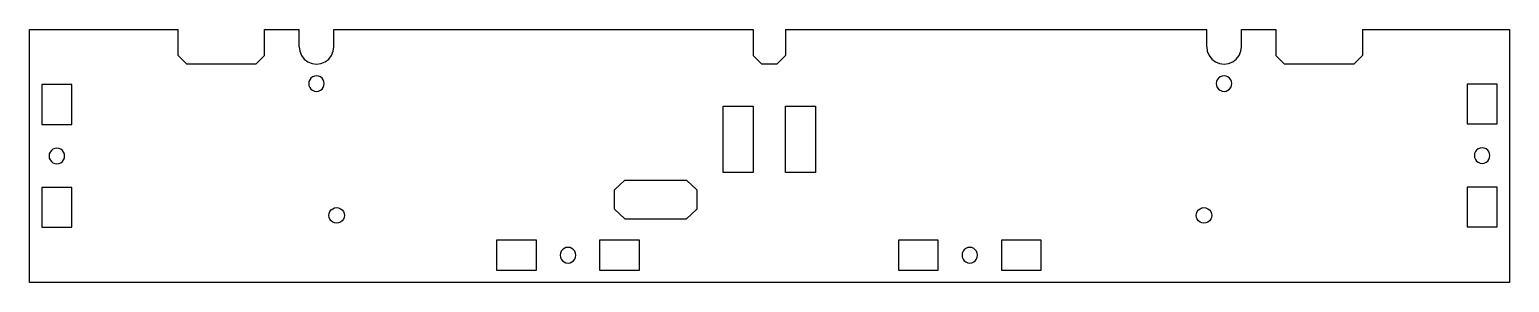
# Model space of a CAD drawing. Header units: millimetres. Extents: x 7 to 349, y 3 to 62.
import ezdxf

# ---------------------------------------------------------------- set-up
doc = ezdxf.new("R2010")
doc.units = ezdxf.units.MM
doc.header["$MEASUREMENT"] = 0

msp = doc.modelspace()

# ---------------------------------------------------------------- linework, layer by layer
for p, q in [((7.23, 61.8), (41.53, 61.8)), ((7.23, 3.3), (7.23, 61.8)), ((41.53, 55.8), (41.53, 61.8)), ((61.53, 61.8), (69.53, 61.8)), ((61.53, 55.8), (61.53, 61.8)), ((69.53, 57.8), (69.53, 61.8)), ((77.53, 61.8), (174.4, 61.8)), ((77.53, 57.8), (77.53, 61.8)), ((174.4, 61.8), (174.4, 55.8)), ((181.9, 61.8), (181.9, 55.8)), ((181.9, 61.8), (279.24, 61.8)), ((279.24, 57.8), (279.24, 61.8)), ((287.24, 57.8), (287.24, 61.8)), ((287.24, 61.8), (295.24, 61.8)), ((295.24, 61.8), (295.24, 55.8)), ((315.24, 61.8), (315.24, 55.8)), ((315.24, 61.8), (349.18, 61.8)), ((349.18, 61.8), (349.18, 3.3)), ((41.53, 55.8), (43.53, 53.8)), ((61.53, 55.8), (59.53, 53.8)), ((69.53, 57.8), (69.66, 56.76)), ((69.66, 56.76), (70.06, 55.8)), ((70.06, 55.8), (70.7, 54.97)), ((70.7, 54.97), (71.53, 54.33)), ((75.53, 54.33), (76.35, 54.97)), ((76.35, 54.97), (76.99, 55.8)), ((76.99, 55.8), (77.39, 56.76)), ((77.39, 56.76), (77.53, 57.8)), ((174.4, 55.8), (176.4, 53.8)), ((181.9, 55.8), (179.9, 53.8)), ((279.24, 57.8), (279.37, 56.76)), ((279.37, 56.76), (279.77, 55.8)), ((279.77, 55.8), (280.41, 54.97)), ((280.41, 54.97), (281.24, 54.33)), ((285.24, 54.33), (286.07, 54.97)), ((286.07, 54.97), (286.7, 55.8)), ((286.7, 55.8), (287.1, 56.76)), ((287.1, 56.76), (287.24, 57.8)), ((295.24, 55.8), (297.24, 53.8)), ((315.24, 55.8), (313.24, 53.8)), ((59.53, 53.8), (43.53, 53.8)), ((71.53, 54.33), (72.49, 53.93)), ((72.49, 53.93), (73.53, 53.8)), ((73.53, 53.8), (74.56, 53.93)), ((74.56, 53.93), (75.53, 54.33)), ((179.9, 53.8), (176.4, 53.8)), ((281.24, 54.33), (282.2, 53.93)), ((282.2, 53.93), (283.24, 53.8)), ((283.24, 53.8), (284.27, 53.93)), ((284.27, 53.93), (285.24, 54.33)), ((313.24, 53.8), (297.24, 53.8)), ((10.08, 49.05), (10.08, 39.85)), ((16.98, 49.05), (10.08, 49.05)), ((16.98, 39.85), (16.98, 49.05)), ((71.79, 49.76), (71.73, 49.3)), ((71.73, 49.3), (71.79, 48.83)), ((71.97, 50.2), (71.79, 49.76)), ((71.79, 48.83), (71.97, 48.4)), ((72.25, 50.57), (71.97, 50.2)), ((71.97, 48.4), (72.25, 48.02)), ((72.63, 50.85), (72.25, 50.57)), ((72.25, 48.02), (72.63, 47.74)), ((73.06, 51.03), (72.63, 50.85)), ((73.53, 51.1), (73.06, 51.03)), ((73.99, 51.03), (73.53, 51.1)), ((74.43, 50.85), (73.99, 51.03)), ((74.8, 50.57), (74.43, 50.85)), ((74.43, 47.74), (74.8, 48.02)), ((75.09, 50.2), (74.8, 50.57)), ((74.8, 48.02), (75.09, 48.4)), ((75.26, 49.76), (75.09, 50.2)), ((75.09, 48.4), (75.26, 48.83)), ((75.33, 49.3), (75.26, 49.76)), ((75.26, 48.83), (75.33, 49.3)), ((281.5, 49.76), (281.44, 49.3)), ((281.44, 49.3), (281.5, 48.83)), ((281.68, 50.2), (281.5, 49.76)), ((281.5, 48.83), (281.68, 48.4)), ((281.96, 50.57), (281.68, 50.2)), ((281.68, 48.4), (281.96, 48.02)), ((282.34, 50.85), (281.96, 50.57)), ((281.96, 48.02), (282.34, 47.74)), ((282.77, 51.03), (282.34, 50.85)), ((283.24, 51.1), (282.77, 51.03)), ((283.7, 51.03), (283.24, 51.1)), ((284.14, 50.85), (283.7, 51.03)), ((284.51, 50.57), (284.14, 50.85)), ((284.14, 47.74), (284.51, 48.02)), ((284.8, 50.2), (284.51, 50.57)), ((284.51, 48.02), (284.8, 48.4)), ((284.98, 49.76), (284.8, 50.2)), ((284.8, 48.4), (284.98, 48.83)), ((285.04, 49.3), (284.98, 49.76)), ((284.98, 48.83), (285.04, 49.3)), ((346.33, 49.15), (339.43, 49.15)), ((339.43, 49.15), (339.43, 39.95)), ((346.33, 39.95), (346.33, 49.15)), ((72.63, 47.74), (73.06, 47.56)), ((73.06, 47.56), (73.53, 47.5)), ((73.53, 47.5), (73.99, 47.56)), ((73.99, 47.56), (74.43, 47.74)), ((282.34, 47.74), (282.77, 47.56)), ((282.77, 47.56), (283.24, 47.5)), ((283.24, 47.5), (283.7, 47.56)), ((283.7, 47.56), (284.14, 47.74)), ((167.5, 44.1), (174.4, 44.1)), ((167.5, 28.7), (167.5, 44.1)), ((174.4, 44.1), (174.4, 28.7)), ((181.9, 28.7), (181.9, 44.1)), ((181.9, 44.1), (188.8, 44.1)), ((188.8, 44.1), (188.8, 28.7)), ((10.08, 39.85), (16.98, 39.85)), ((339.43, 39.95), (346.33, 39.95)), ((13.06, 34.29), (12.63, 34.11)), ((13.53, 34.35), (13.06, 34.29)), ((14, 34.29), (13.53, 34.35)), ((14.43, 34.11), (14, 34.29)), ((341.98, 34.21), (341.61, 33.92)), ((342.41, 34.39), (341.98, 34.21)), ((342.88, 34.45), (342.41, 34.39)), ((343.35, 34.39), (342.88, 34.45)), ((343.78, 34.21), (343.35, 34.39)), ((344.16, 33.92), (343.78, 34.21)), ((11.79, 33.01), (11.73, 32.55)), ((11.73, 32.55), (11.79, 32.08)), ((11.97, 33.45), (11.79, 33.01)), ((11.79, 32.08), (11.97, 31.64)), ((12.26, 33.82), (11.97, 33.45)), ((11.97, 31.64), (12.26, 31.27)), ((12.63, 34.11), (12.26, 33.82)), ((12.26, 31.27), (12.63, 30.99)), ((12.63, 30.99), (13.06, 30.81)), ((13.06, 30.81), (13.53, 30.74)), ((13.53, 30.74), (14, 30.81)), ((14, 30.81), (14.43, 30.99)), ((14.8, 33.82), (14.43, 34.11)), ((14.43, 30.99), (14.8, 31.27)), ((15.09, 33.45), (14.8, 33.82)), ((14.8, 31.27), (15.09, 31.64)), ((15.27, 33.01), (15.09, 33.45)), ((15.09, 31.64), (15.27, 32.08)), ((15.33, 32.55), (15.27, 33.01)), ((15.27, 32.08), (15.33, 32.55)), ((341.14, 33.11), (341.08, 32.65)), ((341.08, 32.65), (341.14, 32.18)), ((341.32, 33.55), (341.14, 33.11)), ((341.14, 32.18), (341.32, 31.74)), ((341.61, 33.92), (341.32, 33.55)), ((341.32, 31.74), (341.61, 31.37)), ((341.61, 31.37), (341.98, 31.09)), ((341.98, 31.09), (342.41, 30.91)), ((342.41, 30.91), (342.88, 30.84)), ((342.88, 30.84), (343.35, 30.91)), ((343.35, 30.91), (343.78, 31.09)), ((343.78, 31.09), (344.16, 31.37)), ((344.44, 33.55), (344.16, 33.92)), ((344.16, 31.37), (344.44, 31.74)), ((344.62, 33.11), (344.44, 33.55)), ((344.44, 31.74), (344.62, 32.18)), ((344.68, 32.65), (344.62, 33.11)), ((344.62, 32.18), (344.68, 32.65)), ((174.4, 28.7), (167.5, 28.7)), ((188.8, 28.7), (181.9, 28.7)), ((16.98, 25.25), (10.08, 25.25)), ((10.08, 25.25), (10.08, 16.05)), ((16.98, 16.05), (16.98, 25.25)), ((144.78, 26.94), (142.4, 24.7)), ((142.4, 20.22), (142.4, 24.7)), ((144.78, 26.94), (159.06, 26.94)), ((161.44, 24.7), (159.06, 26.94)), ((161.44, 24.7), (161.44, 20.22)), ((339.43, 25.35), (339.43, 16.15)), ((346.33, 25.35), (339.43, 25.35)), ((346.33, 16.15), (346.33, 25.35)), ((77.28, 20.35), (77.71, 20.53)), ((77.71, 20.53), (78.18, 20.6)), ((78.18, 20.6), (78.64, 20.53)), ((78.64, 20.53), (79.08, 20.35)), ((277.69, 20.35), (278.12, 20.53)), ((278.12, 20.53), (278.59, 20.6)), ((278.59, 20.6), (279.05, 20.53)), ((279.05, 20.53), (279.49, 20.35)), ((76.38, 18.8), (76.44, 19.26)), ((76.44, 18.33), (76.38, 18.8)), ((76.44, 19.26), (76.62, 19.7)), ((76.62, 17.9), (76.44, 18.33)), ((76.62, 19.7), (76.9, 20.07)), ((76.9, 17.52), (76.62, 17.9)), ((76.9, 20.07), (77.28, 20.35)), ((77.28, 17.24), (76.9, 17.52)), ((77.71, 17.06), (77.28, 17.24)), ((79.08, 17.24), (78.64, 17.06)), ((79.08, 20.35), (79.45, 20.07)), ((79.45, 17.52), (79.08, 17.24)), ((79.45, 20.07), (79.74, 19.7)), ((79.74, 17.9), (79.45, 17.52)), ((79.74, 19.7), (79.91, 19.26)), ((79.91, 18.33), (79.74, 17.9)), ((79.91, 19.26), (79.98, 18.8)), ((79.98, 18.8), (79.91, 18.33)), ((142.4, 20.22), (144.78, 17.98)), ((144.78, 17.98), (159.06, 17.98)), ((159.06, 17.98), (161.44, 20.22)), ((276.79, 18.8), (276.85, 19.26)), ((276.85, 18.33), (276.79, 18.8)), ((276.85, 19.26), (277.03, 19.7)), ((277.03, 17.9), (276.85, 18.33)), ((277.03, 19.7), (277.31, 20.07)), ((277.31, 17.52), (277.03, 17.9)), ((277.31, 20.07), (277.69, 20.35)), ((277.69, 17.24), (277.31, 17.52)), ((278.12, 17.06), (277.69, 17.24)), ((279.49, 17.24), (279.05, 17.06)), ((279.49, 20.35), (279.86, 20.07)), ((279.86, 17.52), (279.49, 17.24)), ((279.86, 20.07), (280.15, 19.7)), ((280.15, 17.9), (279.86, 17.52)), ((280.15, 19.7), (280.33, 19.26)), ((280.33, 18.33), (280.15, 17.9)), ((280.33, 19.26), (280.39, 18.8)), ((280.39, 18.8), (280.33, 18.33)), ((10.08, 16.05), (16.98, 16.05)), ((78.18, 17), (77.71, 17.06)), ((78.64, 17.06), (78.18, 17)), ((278.59, 17), (278.12, 17.06)), ((279.05, 17.06), (278.59, 17)), ((339.43, 16.15), (346.33, 16.15)), ((124.35, 13.05), (115.15, 13.05)), ((115.15, 13.05), (115.15, 6.15)), ((124.35, 6.15), (124.35, 13.05)), ((130.09, 10.5), (129.91, 10.06)), ((130.37, 10.87), (130.09, 10.5)), ((130.75, 11.16), (130.37, 10.87)), ((131.18, 11.34), (130.75, 11.16)), ((131.65, 11.4), (131.18, 11.34)), ((132.11, 11.34), (131.65, 11.4)), ((132.55, 11.16), (132.11, 11.34)), ((132.92, 10.87), (132.55, 11.16)), ((133.21, 10.5), (132.92, 10.87)), ((133.39, 10.06), (133.21, 10.5)), ((138.95, 13.05), (138.95, 6.15)), ((148.15, 13.05), (138.95, 13.05)), ((148.15, 6.15), (148.15, 13.05)), ((217.19, 13.05), (207.99, 13.05)), ((207.99, 13.05), (207.99, 6.15)), ((217.19, 6.15), (217.19, 13.05)), ((222.93, 10.5), (222.75, 10.06)), ((223.22, 10.87), (222.93, 10.5)), ((223.59, 11.16), (223.22, 10.87)), ((224.02, 11.34), (223.59, 11.16)), ((224.49, 11.4), (224.02, 11.34)), ((224.96, 11.34), (224.49, 11.4)), ((225.39, 11.16), (224.96, 11.34)), ((225.76, 10.87), (225.39, 11.16)), ((226.05, 10.5), (225.76, 10.87)), ((226.23, 10.06), (226.05, 10.5)), ((240.99, 13.05), (231.79, 13.05)), ((231.79, 13.05), (231.79, 6.15)), ((240.99, 6.15), (240.99, 13.05)), ((129.91, 10.06), (129.85, 9.6)), ((129.85, 9.6), (129.91, 9.13)), ((129.91, 9.13), (130.09, 8.69)), ((130.09, 8.69), (130.37, 8.32)), ((130.37, 8.32), (130.75, 8.04)), ((130.75, 8.04), (131.18, 7.86)), ((131.18, 7.86), (131.65, 7.79)), ((131.65, 7.79), (132.11, 7.86)), ((132.11, 7.86), (132.55, 8.04)), ((132.55, 8.04), (132.92, 8.32)), ((132.92, 8.32), (133.21, 8.69)), ((133.21, 8.69), (133.39, 9.13)), ((133.45, 9.6), (133.39, 10.06)), ((133.39, 9.13), (133.45, 9.6)), ((222.75, 10.06), (222.69, 9.6)), ((222.69, 9.6), (222.75, 9.13)), ((222.75, 9.13), (222.93, 8.69)), ((222.93, 8.69), (223.22, 8.32)), ((223.22, 8.32), (223.59, 8.04)), ((223.59, 8.04), (224.02, 7.86)), ((224.02, 7.86), (224.49, 7.79)), ((224.49, 7.79), (224.96, 7.86)), ((224.96, 7.86), (225.39, 8.04)), ((225.39, 8.04), (225.76, 8.32)), ((225.76, 8.32), (226.05, 8.69)), ((226.05, 8.69), (226.23, 9.13)), ((226.29, 9.6), (226.23, 10.06)), ((226.23, 9.13), (226.29, 9.6)), ((115.15, 6.15), (124.35, 6.15)), ((138.95, 6.15), (148.15, 6.15)), ((207.99, 6.15), (217.19, 6.15)), ((231.79, 6.15), (240.99, 6.15)), ((349.18, 3.3), (7.23, 3.3))]:
    msp.add_line(p, q)

doc.saveas('drawing.dxf')
